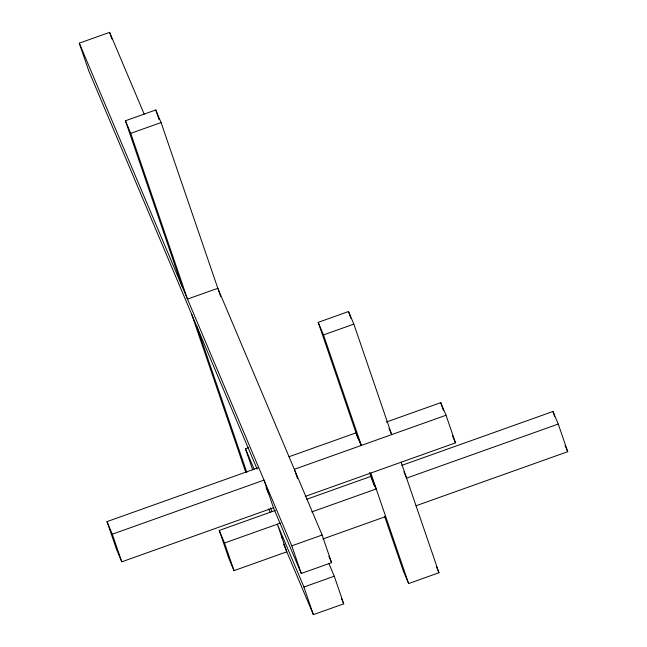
<?xml version="1.0" encoding="UTF-8"?>
<svg xmlns="http://www.w3.org/2000/svg" width="647" height="647" viewBox="0 0 647 647"><rect width="100%" height="100%" fill="white"/><g stroke="black" fill="none" stroke-linecap="round" stroke-linejoin="round"><path stroke-width="0.97" d="M257.134 469.115L88.736 70.79L79.274 43.163L109.618 32.35L144.176 114.09M182.171 286.54L125.421 120.787L155.757 109.966L161.071 122.534L220.587 296.375M125.421 120.787L130.734 133.347L161.071 122.534M357.985 438.577L318.195 322.352L348.531 311.539L353.844 324.107L391.678 434.614L389.017 428.33M318.195 322.352L323.508 334.92L353.844 324.107M252.653 469.746L245.48 448.792L248.319 447.773M273.899 507.588L121.782 561.814L116.468 549.246L107.006 521.619L258.695 467.555M289.031 456.733L356.028 432.859L361.341 445.427L323.508 334.92M386.364 422.046L440.72 402.669L446.034 415.237L455.496 442.863L305.271 496.403M107.006 521.619L112.319 534.187L264.008 480.114L273.463 507.741L301.251 573.468L331.587 562.655L322.133 535.029L217.821 288.295L187.484 299.108L130.734 133.347M446.034 415.237L294.345 469.301L297.499 478.513M328.789 563.27L334.256 576.21L343.719 603.837L313.374 614.65L303.92 587.023L277.353 524.191L286.815 551.818L234.012 570.638L228.698 558.07L219.236 530.443L275.331 510.451M306.71 499.266L371.354 476.224M401.779 465.379L552.95 411.492L558.264 424.06L567.726 451.687L416.037 505.752M219.236 530.443L224.549 543.011L280.483 523.075M311.773 511.923L376.239 488.946L370.925 476.378M558.264 424.06L406.575 478.125L403.922 471.849M79.274 43.163L291.797 545.842L322.133 535.029M322.861 538.967L385.693 516.565M303.92 587.023L334.256 576.21M384.585 516.266L403.316 570.986L408.629 583.554L438.965 572.741L401.132 462.233M565.066 445.403L567.726 451.687M452.455 435.682L455.496 442.863M436.313 566.457L438.965 572.741M328.854 556.177L331.587 562.655M341.365 598.273L343.719 603.837M266.079 487.644L268.74 493.928M245.48 448.792L254.069 469.115M270.478 507.927L272.039 511.623M281.324 536.209L282.084 538.005M268.667 508.882L270.236 512.594M283.572 544.143L313.374 614.65M552.95 411.492L554.584 416.256M440.72 402.669L443.332 410.287M348.531 311.539L350.811 318.195M370.796 473.054L408.629 583.554M358.681 439.143L359.991 442.952M373.578 482.662L374.888 486.471M369.623 472.569L373.869 484.975M155.757 109.966L159.025 119.517M291.797 545.842L301.251 573.468M109.618 32.35L111.899 39.022M196.939 326.735L246.839 472.48M191.625 314.167L245.771 472.302M224.549 543.011L234.012 570.638M112.319 534.187L121.782 561.814"/></g></svg>
